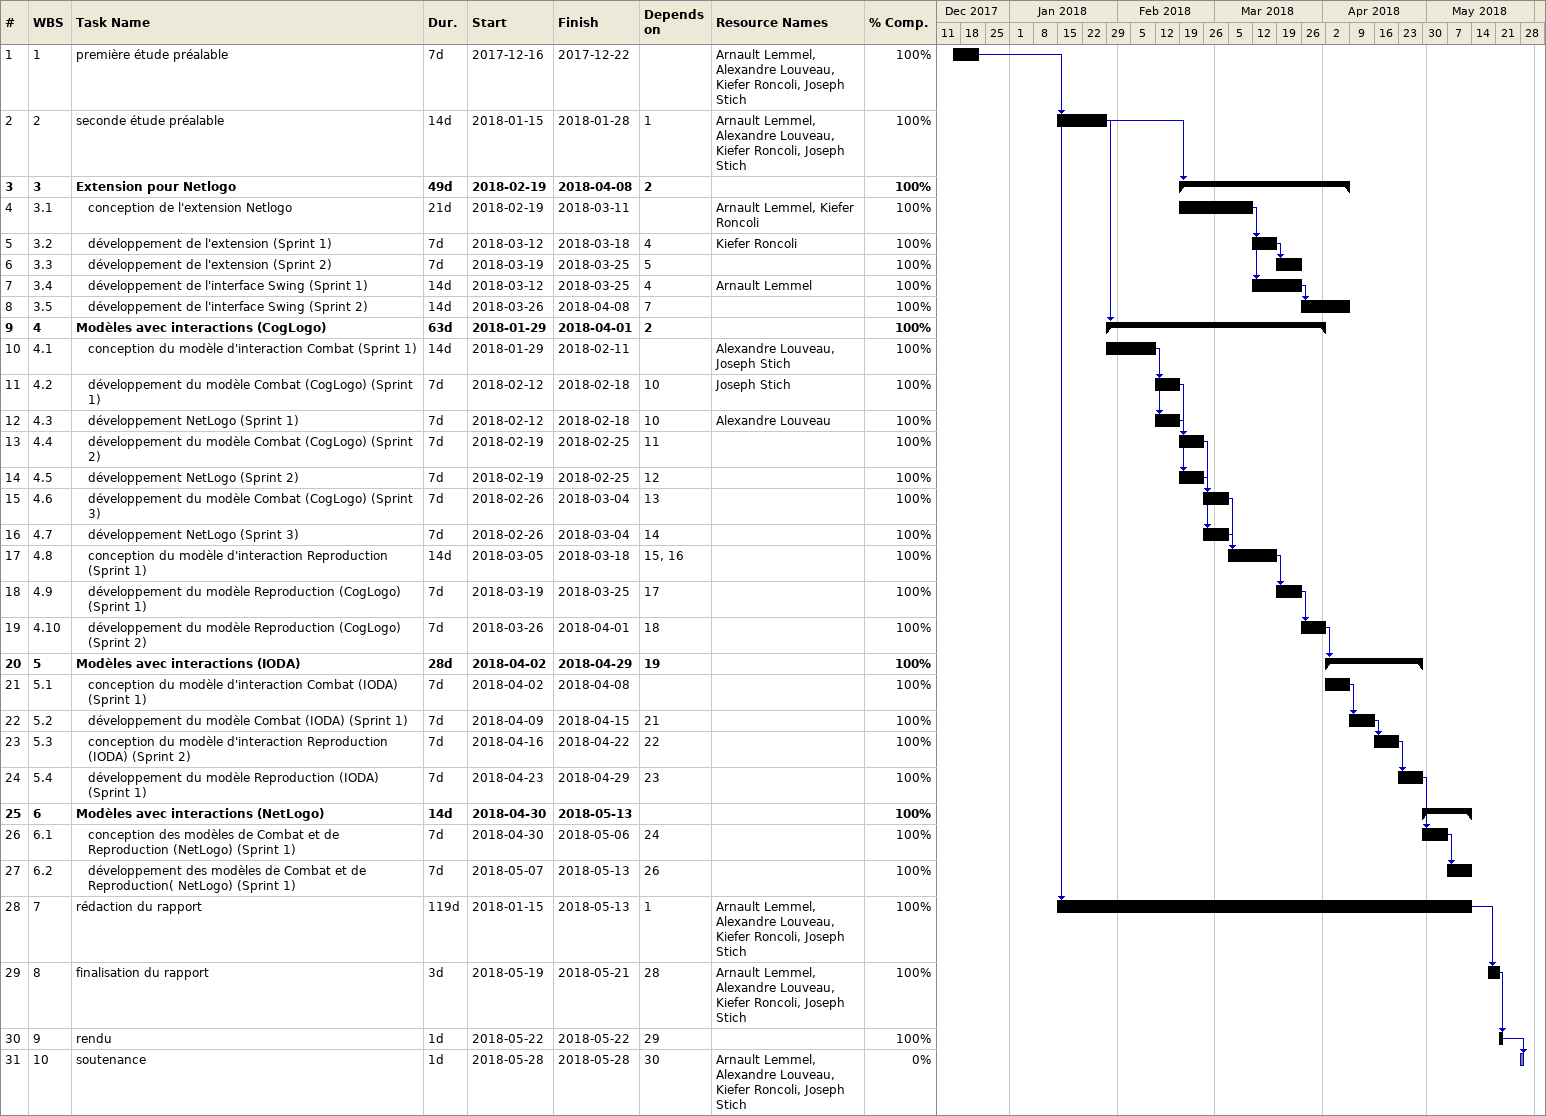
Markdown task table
| ID | WBS | Task | Duration | Start | Finish | Predecessors | Resources | % complete |
|---|---|---|---|---|---|---|---|---|
| 1 | 1 | première étude préalable | 7d | 2017-12-16 | 2017-12-22 |  | Arnault Lemmel, Alexandre Louveau, Kiefer Roncoli, Joseph Stich | 100 |
| 2 | 2 | seconde étude préalable | 14d | 2018-01-15 | 2018-01-28 | 1 | Arnault Lemmel, Alexandre Louveau, Kiefer Roncoli, Joseph Stich | 100 |
| 3 | 3 | **Extension pour Netlogo** | 49d | 2018-02-19 | 2018-04-08 | 2 |  | 100 |
| 4 | 3.1 | conception de l'extension Netlogo | 21d | 2018-02-19 | 2018-03-11 |  | Arnault Lemmel, Kiefer Roncoli | 100 |
| 5 | 3.2 | développement de l'extension (Sprint 1) | 7d | 2018-03-12 | 2018-03-18 | 4 | Kiefer Roncoli | 100 |
| 6 | 3.3 | développement de l'extension (Sprint 2) | 7d | 2018-03-19 | 2018-03-25 | 5 |  | 100 |
| 7 | 3.4 | développement de l'interface Swing (Sprint 1) | 14d | 2018-03-12 | 2018-03-25 | 4 | Arnault Lemmel | 100 |
| 8 | 3.5 | développement de l'interface Swing (Sprint 2) | 14d | 2018-03-26 | 2018-04-08 | 7 |  | 100 |
| 9 | 4 | **Modèles avec interactions (CogLogo)** | 63d | 2018-01-29 | 2018-04-01 | 2 |  | 100 |
| 10 | 4.1 | conception du modèle d'interaction Combat (Sprint 1) | 14d | 2018-01-29 | 2018-02-11 |  | Alexandre Louveau, Joseph Stich | 100 |
| 11 | 4.2 | développement du modèle Combat (CogLogo) (Sprint 1) | 7d | 2018-02-12 | 2018-02-18 | 10 | Joseph Stich | 100 |
| 12 | 4.3 | développement NetLogo (Sprint 1) | 7d | 2018-02-12 | 2018-02-18 | 10 | Alexandre Louveau | 100 |
| 13 | 4.4 | développement du modèle Combat (CogLogo) (Sprint 2) | 7d | 2018-02-19 | 2018-02-25 | 11 |  | 100 |
| 14 | 4.5 | développement NetLogo (Sprint 2) | 7d | 2018-02-19 | 2018-02-25 | 12 |  | 100 |
| 15 | 4.6 | développement du modèle Combat (CogLogo) (Sprint 3) | 7d | 2018-02-26 | 2018-03-04 | 13 |  | 100 |
| 16 | 4.7 | développement NetLogo (Sprint 3) | 7d | 2018-02-26 | 2018-03-04 | 14 |  | 100 |
| 17 | 4.8 | conception du modèle d'interaction Reproduction (Sprint 1) | 14d | 2018-03-05 | 2018-03-18 | 15, 16 |  | 100 |
| 18 | 4.9 | développement du modèle Reproduction (CogLogo) (Sprint 1) | 7d | 2018-03-19 | 2018-03-25 | 17 |  | 100 |
| 19 | 4.10 | développement du modèle Reproduction (CogLogo) (Sprint 2) | 7d | 2018-03-26 | 2018-04-01 | 18 |  | 100 |
| 20 | 5 | **Modèles avec interactions (IODA)** | 28d | 2018-04-02 | 2018-04-29 | 19 |  | 100 |
| 21 | 5.1 | conception du modèle d'interaction Combat (IODA) (Sprint 1) | 7d | 2018-04-02 | 2018-04-08 |  |  | 100 |
| 22 | 5.2 | développement du modèle Combat (IODA) (Sprint 1) | 7d | 2018-04-09 | 2018-04-15 | 21 |  | 100 |
| 23 | 5.3 | conception du modèle d'interaction Reproduction (IODA) (Sprint 2) | 7d | 2018-04-16 | 2018-04-22 | 22 |  | 100 |
| 24 | 5.4 | développement du modèle Reproduction (IODA) (Sprint 1) | 7d | 2018-04-23 | 2018-04-29 | 23 |  | 100 |
| 25 | 6 | **Modèles avec interactions (NetLogo)** | 14d | 2018-04-30 | 2018-05-13 |  |  | 100 |
| 26 | 6.1 | conception des modèles de Combat et de Reproduction (NetLogo) (Sprint 1) | 7d | 2018-04-30 | 2018-05-06 | 24 |  | 100 |
| 27 | 6.2 | développement des modèles de Combat et de Reproduction( NetLogo) (Sprint 1) | 7d | 2018-05-07 | 2018-05-13 | 26 |  | 100 |
| 28 | 7 | rédaction du rapport | 119d | 2018-01-15 | 2018-05-13 | 1 | Arnault Lemmel, Alexandre Louveau, Kiefer Roncoli, Joseph Stich | 100 |
| 29 | 8 | finalisation du rapport | 3d | 2018-05-19 | 2018-05-21 | 28 | Arnault Lemmel, Alexandre Louveau, Kiefer Roncoli, Joseph Stich | 100 |
| 30 | 9 | rendu | 1d | 2018-05-22 | 2018-05-22 | 29 |  | 100 |
| 31 | 10 | soutenance | 1d | 2018-05-28 | 2018-05-28 | 30 | Arnault Lemmel, Alexandre Louveau, Kiefer Roncoli, Joseph Stich | 0 |
